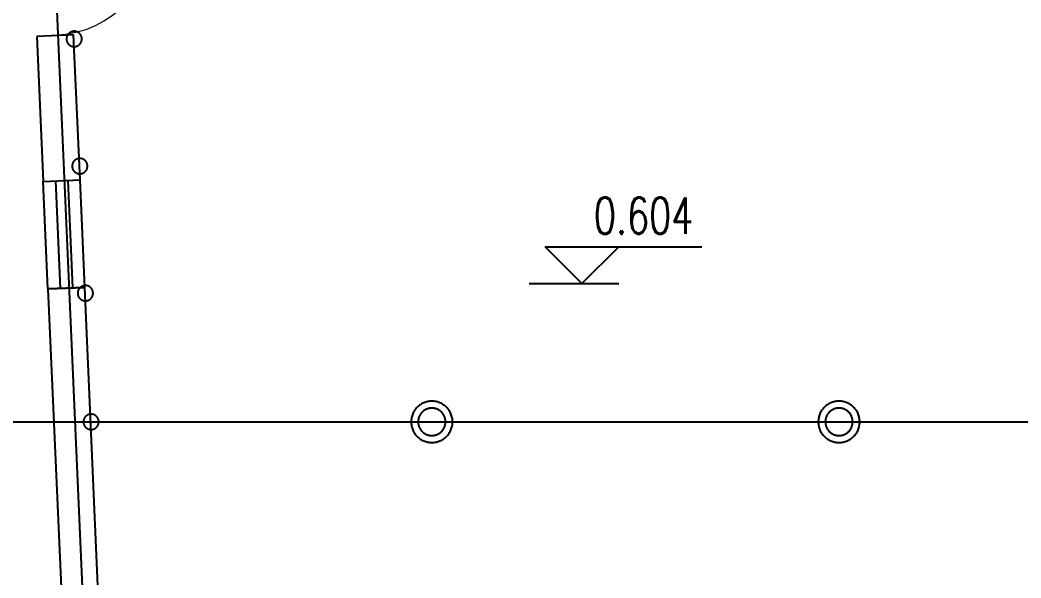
# Model space of a CAD drawing. Extents: x -20250 to 331240, y -699 to 63168.
# Drawn here: x 67731 to 75882, y 45519 to 50067 of the extents above; entities that cross this region are included whole.
import ezdxf

# ---------------------------------------------------------------- set-up
doc = ezdxf.new("R2010")
doc.units = 0
doc.header["$LTSCALE"] = 1000
doc.header["$MEASUREMENT"] = 0
for name, color, linetype in [('DIM_ELEV', 3, 'Continuous'), ('DOTE', 1, 'Continuous'), ('PUB_TEXT', 7, 'Continuous'), ('WALL', 9, 'Continuous'), ('WINDOW', 4, 'Continuous'), ('柱子', 9, 'Continuous')]:
    doc.layers.add(name, color=color, linetype=linetype)
doc.styles.add('_TCH_DIM', font='SIMPLEX', dxfattribs={"bigfont": 'GBCBIG'})

# ---------------------------------------------------------------- blocks, each defined once
blk = doc.blocks.new('$TCHSYS$WIN2D')
for p, q in [((-0.5, 0.5), (0.5, 0.5)), ((-0.5, 0.5), (-0.5, -0.5)), ((0.5, 0.5), (0.5, -0.5)), ((0.5, 0.1667), (-0.5, 0.1667)), ((0.5, -0.1667), (-0.5, -0.1667)), ((-0.5, -0.5), (0.5, -0.5))]:
    blk.add_line(p, q)
blk = doc.blocks.new('$DorLib2D$00000001')
for p, q in [((0.45, 0.975), (0.5, 0.975)), ((0.45, 0), (0.45, 0.975)), ((0.5, 0), (0.5, 0.975)), ((0.5, 0), (0.45, 0))]:
    blk.add_line(p, q)
at = {"lineweight": 13}
blk.add_arc((0.475, 0), 0.975, 91.46928, 180, dxfattribs=at)

msp = doc.modelspace()

# ---------------------------------------------------------------- linework, layer by layer
at = {"layer": 'DIM_ELEV'}
for p, q in [((72306.6, 47918.9), (72006.6, 48218.9)), ((72006.6, 48218.9), (73284.1, 48218.9)), ((72306.6, 47918.9), (72606.6, 48218.9)), ((71878.3, 47918.9), (72606.6, 47918.9))]:
    msp.add_line(p, q, dxfattribs=at)
at = {"layer": 'DOTE'}
for p, q in [((68761.4, 33644.6), (67909.9, 52956.3)), ((66523.2, 46791.6, 0), (78479.6, 46791.6, 0))]:
    msp.add_line(p, q, dxfattribs=at)
at = {"layer": 'WALL'}
for p, q in [((68167.8, 49946), (67868.1, 49932.8)), ((67868.1, 49932.8), (67920.2, 48750.3)), ((68219.9, 48763.5), (68167.8, 49946)), ((67920.2, 48750.3), (68219.9, 48763.5)), ((68258.5, 47887.7), (67958.8, 47874.5)), ((67958.8, 47874.5), (68071.6, 45316.8)), ((68371.3, 45330), (68258.5, 47887.7))]:
    msp.add_line(p, q, dxfattribs=at)
at = {"layer": '柱子'}
for points in [[(68234.7, 49912.3), (68234.6, 49915.5), (68234.4, 49918.7), (68234, 49921.8), (68233.4, 49924.9), (68232.7, 49927.9), (68231.9, 49930.9), (68230.9, 49933.8), (68229.8, 49936.7), (68228.5, 49939.4), (68227.2, 49942.1), (68225.6, 49944.7), (68224, 49947.3), (68222.3, 49949.7), (68220.4, 49952.1), (68218.4, 49954.4), (68216.4, 49956.5), (68214.2, 49958.6), (68211.9, 49960.6), (68209.6, 49962.4), (68207.1, 49964.2), (68204.6, 49965.8), (68202, 49967.3), (68199.3, 49968.7), (68196.5, 49969.9), (68193.7, 49971.1), (68190.8, 49972.1), (68187.8, 49972.9), (68184.8, 49973.6), (68181.7, 49974.2), (68178.6, 49974.5), (68175.4, 49974.8), (68172.2, 49974.9), (68169, 49974.8), (68165.8, 49974.5), (68162.6, 49974.2), (68159.6, 49973.6), (68156.5, 49972.9), (68153.6, 49972.1), (68150.7, 49971.1), (68147.8, 49969.9), (68145.1, 49968.7), (68142.4, 49967.3), (68139.7, 49965.8), (68137.2, 49964.2), (68134.8, 49962.4), (68132.4, 49960.6), (68130.1, 49958.6), (68128, 49956.5), (68125.9, 49954.4), (68123.9, 49952.1), (68122.1, 49949.7), (68120.3, 49947.3), (68118.7, 49944.7), (68117.2, 49942.1), (68115.8, 49939.4), (68114.5, 49936.7), (68113.4, 49933.8), (68112.4, 49930.9), (68111.6, 49927.9), (68110.9, 49924.9), (68110.3, 49921.8), (68109.9, 49918.7), (68109.7, 49915.5), (68109.6, 49912.3), (68109.7, 49909.1), (68109.9, 49905.9), (68110.3, 49902.8), (68110.9, 49899.7), (68111.6, 49896.7), (68112.4, 49893.7), (68113.4, 49890.8), (68114.5, 49888), (68115.8, 49885.2), (68117.2, 49882.5), (68118.7, 49879.9), (68120.3, 49877.4), (68122.1, 49874.9), (68123.9, 49872.6), (68125.9, 49870.3), (68128, 49868.1), (68130.1, 49866), (68132.4, 49864.1), (68134.8, 49862.2), (68137.2, 49860.5), (68139.7, 49858.8), (68142.4, 49857.3), (68145.1, 49856), (68147.8, 49854.7), (68150.7, 49853.6), (68153.6, 49852.6), (68156.5, 49851.7), (68159.6, 49851.1), (68162.6, 49850.5), (68165.8, 49850.1), (68169, 49849.9), (68172.2, 49849.8), (68175.4, 49849.9), (68178.6, 49850.1), (68181.7, 49850.5), (68184.8, 49851.1), (68187.8, 49851.7), (68190.8, 49852.6), (68193.7, 49853.6), (68196.5, 49854.7), (68199.3, 49856), (68202, 49857.3), (68204.6, 49858.8), (68207.1, 49860.5), (68209.6, 49862.2), (68211.9, 49864.1), (68214.2, 49866), (68216.4, 49868.1), (68218.4, 49870.3), (68220.4, 49872.6), (68222.3, 49874.9), (68224, 49877.4), (68225.6, 49879.9), (68227.2, 49882.5), (68228.5, 49885.2), (68229.8, 49888), (68230.9, 49890.8), (68231.9, 49893.7), (68232.7, 49896.7), (68233.4, 49899.7), (68234, 49902.8), (68234.4, 49905.9), (68234.6, 49909.1)], [(68280.4, 48876.1), (68280.3, 48879.2), (68280.1, 48882.4), (68279.7, 48885.6), (68279.1, 48888.7), (68278.4, 48891.7), (68277.6, 48894.6), (68276.6, 48897.5), (68275.5, 48900.4), (68274.2, 48903.2), (68272.8, 48905.8), (68271.3, 48908.5), (68269.7, 48911), (68268, 48913.5), (68266.1, 48915.8), (68264.1, 48918.1), (68262.1, 48920.2), (68259.9, 48922.3), (68257.6, 48924.3), (68255.3, 48926.2), (68252.8, 48927.9), (68250.3, 48929.5), (68247.7, 48931), (68245, 48932.4), (68242.2, 48933.7), (68239.4, 48934.8), (68236.4, 48935.8), (68233.5, 48936.6), (68230.5, 48937.3), (68227.4, 48937.9), (68224.2, 48938.3), (68221.1, 48938.5), (68217.9, 48938.6), (68214.6, 48938.5), (68211.5, 48938.3), (68208.3, 48937.9), (68205.3, 48937.3), (68202.2, 48936.6), (68199.3, 48935.8), (68196.4, 48934.8), (68193.5, 48933.7), (68190.8, 48932.4), (68188.1, 48931), (68185.4, 48929.5), (68182.9, 48927.9), (68180.5, 48926.2), (68178.1, 48924.3), (68175.8, 48922.3), (68173.6, 48920.2), (68171.6, 48918.1), (68169.6, 48915.8), (68167.8, 48913.5), (68166, 48911), (68164.4, 48908.5), (68162.9, 48905.8), (68161.5, 48903.2), (68160.2, 48900.4), (68159.1, 48897.5), (68158.1, 48894.6), (68157.3, 48891.7), (68156.6, 48888.7), (68156, 48885.6), (68155.6, 48882.4), (68155.4, 48879.2), (68155.3, 48876.1), (68155.4, 48872.8), (68155.6, 48869.7), (68156, 48866.5), (68156.6, 48863.5), (68157.3, 48860.4), (68158.1, 48857.5), (68159.1, 48854.6), (68160.2, 48851.7), (68161.5, 48848.9), (68162.9, 48846.2), (68164.4, 48843.6), (68166, 48841.1), (68167.8, 48838.7), (68169.6, 48836.3), (68171.6, 48834), (68173.6, 48831.8), (68175.8, 48829.8), (68178.1, 48827.8), (68180.5, 48825.9), (68182.9, 48824.2), (68185.4, 48822.6), (68188.1, 48821.1), (68190.8, 48819.7), (68193.5, 48818.4), (68196.4, 48817.3), (68199.3, 48816.3), (68202.2, 48815.5), (68205.3, 48814.8), (68208.3, 48814.2), (68211.5, 48813.8), (68214.6, 48813.6), (68217.9, 48813.5), (68221.1, 48813.6), (68224.2, 48813.8), (68227.4, 48814.2), (68230.5, 48814.8), (68233.5, 48815.5), (68236.4, 48816.3), (68239.4, 48817.3), (68242.2, 48818.4), (68245, 48819.7), (68247.7, 48821.1), (68250.3, 48822.6), (68252.8, 48824.2), (68255.3, 48825.9), (68257.6, 48827.8), (68259.9, 48829.8), (68262.1, 48831.8), (68264.1, 48834), (68266.1, 48836.3), (68268, 48838.7), (68269.7, 48841.1), (68271.3, 48843.6), (68272.8, 48846.2), (68274.2, 48848.9), (68275.5, 48851.7), (68276.6, 48854.6), (68277.6, 48857.5), (68278.4, 48860.4), (68279.1, 48863.5), (68279.7, 48866.5), (68280.1, 48869.7), (68280.3, 48872.8)], [(68326.1, 47840.2), (68326, 47843.5), (68325.7, 47846.7), (68325.3, 47849.8), (68324.8, 47852.8), (68324.1, 47855.9), (68323.3, 47858.8), (68322.3, 47861.7), (68321.2, 47864.6), (68319.9, 47867.4), (68318.5, 47870.1), (68317, 47872.7), (68315.4, 47875.2), (68313.6, 47877.7), (68311.8, 47880), (68309.8, 47882.3), (68307.7, 47884.5), (68305.6, 47886.5), (68303.3, 47888.5), (68300.9, 47890.4), (68298.5, 47892.1), (68295.9, 47893.7), (68293.3, 47895.2), (68290.6, 47896.6), (68287.9, 47897.9), (68285, 47899), (68282.1, 47900), (68279.1, 47900.8), (68276.1, 47901.5), (68273, 47902.1), (68269.9, 47902.5), (68266.7, 47902.7), (68263.5, 47902.8), (68260.3, 47902.7), (68257.1, 47902.5), (68254, 47902.1), (68250.9, 47901.5), (68247.9, 47900.8), (68244.9, 47900), (68242, 47899), (68239.2, 47897.9), (68236.4, 47896.6), (68233.7, 47895.2), (68231.1, 47893.7), (68228.6, 47892.1), (68226.1, 47890.4), (68223.8, 47888.5), (68221.5, 47886.5), (68219.3, 47884.5), (68217.2, 47882.3), (68215.3, 47880), (68213.4, 47877.7), (68211.7, 47875.2), (68210.1, 47872.7), (68208.5, 47870.1), (68207.2, 47867.4), (68205.9, 47864.6), (68204.8, 47861.7), (68203.8, 47858.8), (68203, 47855.9), (68202.3, 47852.8), (68201.7, 47849.8), (68201.3, 47846.7), (68201.1, 47843.5), (68201, 47840.2), (68201.1, 47837.1), (68201.3, 47833.9), (68201.7, 47830.7), (68202.3, 47827.7), (68203, 47824.7), (68203.8, 47821.7), (68204.8, 47818.8), (68205.9, 47815.9), (68207.2, 47813.2), (68208.5, 47810.5), (68210.1, 47807.8), (68211.7, 47805.3), (68213.4, 47802.8), (68215.3, 47800.5), (68217.2, 47798.2), (68219.3, 47796.1), (68221.5, 47794), (68223.8, 47792), (68226.1, 47790.2), (68228.6, 47788.4), (68231.1, 47786.8), (68233.7, 47785.3), (68236.4, 47783.9), (68239.2, 47782.7), (68242, 47781.5), (68244.9, 47780.5), (68247.9, 47779.7), (68250.9, 47779), (68254, 47778.4), (68257.1, 47778), (68260.3, 47777.8), (68263.5, 47777.7), (68266.7, 47777.8), (68269.9, 47778), (68273, 47778.4), (68276.1, 47779), (68279.1, 47779.7), (68282.1, 47780.5), (68285, 47781.5), (68287.9, 47782.7), (68290.6, 47783.9), (68293.3, 47785.3), (68295.9, 47786.8), (68298.5, 47788.4), (68300.9, 47790.2), (68303.3, 47792), (68305.6, 47794), (68307.7, 47796.1), (68309.8, 47798.2), (68311.8, 47800.5), (68313.6, 47802.8), (68315.4, 47805.3), (68317, 47807.8), (68318.5, 47810.5), (68319.9, 47813.2), (68321.2, 47815.9), (68322.3, 47818.8), (68323.3, 47821.7), (68324.1, 47824.7), (68324.8, 47827.7), (68325.3, 47830.7), (68325.7, 47833.9), (68326, 47837.1)], [(71253.5, 46791.6), (71253.3, 46800.3), (71252.6, 46808.8), (71251.5, 46817.3), (71250.1, 46825.6), (71248.2, 46833.7), (71245.9, 46841.7), (71243.2, 46849.6), (71240.2, 46857.2), (71236.8, 46864.7), (71233.1, 46872), (71229, 46879.1), (71224.6, 46885.9), (71219.9, 46892.6), (71214.9, 46898.9), (71209.6, 46905.1), (71204, 46910.9), (71198.1, 46916.5), (71192, 46921.8), (71185.6, 46926.8), (71179, 46931.5), (71172.2, 46935.9), (71165.1, 46940), (71157.8, 46943.7), (71150.4, 46947.1), (71142.7, 46950.1), (71134.9, 46952.8), (71126.8, 46955.1), (71118.7, 46957), (71110.4, 46958.4), (71101.9, 46959.5), (71093.4, 46960.2), (71084.7, 46960.4), (71076, 46960.2), (71067.4, 46959.5), (71059, 46958.4), (71050.7, 46957), (71042.5, 46955.1), (71034.5, 46952.8), (71026.7, 46950.1), (71019, 46947.1), (71011.5, 46943.7), (71004.3, 46940), (70997.2, 46935.9), (70990.4, 46931.5), (70983.7, 46926.8), (70977.4, 46921.8), (70971.2, 46916.5), (70965.4, 46910.9), (70959.8, 46905.1), (70954.5, 46898.9), (70949.5, 46892.6), (70944.7, 46885.9), (70940.4, 46879.1), (70936.3, 46872), (70932.6, 46864.7), (70929.2, 46857.2), (70926.1, 46849.6), (70923.5, 46841.7), (70921.2, 46833.7), (70919.3, 46825.6), (70917.8, 46817.3), (70916.8, 46808.8), (70916.1, 46800.3), (70915.9, 46791.6), (70916.1, 46782.9), (70916.8, 46774.3), (70917.8, 46765.9), (70919.3, 46757.6), (70921.2, 46749.4), (70923.5, 46741.4), (70926.1, 46733.6), (70929.2, 46725.9), (70932.6, 46718.4), (70936.3, 46711.2), (70940.4, 46704.1), (70944.7, 46697.2), (70949.5, 46690.6), (70954.5, 46684.2), (70959.8, 46678.1), (70965.4, 46672.3), (70971.2, 46666.7), (70977.4, 46661.4), (70983.7, 46656.3), (70990.4, 46651.7), (70997.2, 46647.2), (71004.3, 46643.2), (71011.5, 46639.5), (71019, 46636.1), (71026.7, 46633.1), (71034.5, 46630.4), (71042.5, 46628.1), (71050.7, 46626.2), (71059, 46624.7), (71067.4, 46623.7), (71076, 46623), (71084.7, 46622.8), (71093.4, 46623), (71101.9, 46623.7), (71110.4, 46624.7), (71118.7, 46626.2), (71126.8, 46628.1), (71134.9, 46630.4), (71142.7, 46633.1), (71150.4, 46636.1), (71157.8, 46639.5), (71165.1, 46643.2), (71172.2, 46647.2), (71179, 46651.7), (71185.6, 46656.3), (71192, 46661.4), (71198.1, 46666.7), (71204, 46672.3), (71209.6, 46678.1), (71214.9, 46684.2), (71219.9, 46690.6), (71224.6, 46697.2), (71229, 46704.1), (71233.1, 46711.2), (71236.8, 46718.4), (71240.2, 46725.9), (71243.2, 46733.6), (71245.9, 46741.4), (71248.2, 46749.4), (71250.1, 46757.6), (71251.5, 46765.9), (71252.6, 46774.3), (71253.3, 46782.9)], [(74568.8, 46791.6), (74568.6, 46800.3), (74567.9, 46808.8), (74566.9, 46817.3), (74565.4, 46825.6), (74563.5, 46833.7), (74561.2, 46841.7), (74558.6, 46849.6), (74555.5, 46857.2), (74552.2, 46864.7), (74548.4, 46872), (74544.4, 46879.1), (74540, 46885.9), (74535.3, 46892.6), (74530.2, 46898.9), (74524.9, 46905.1), (74519.3, 46910.9), (74513.5, 46916.5), (74507.4, 46921.8), (74501, 46926.8), (74494.4, 46931.5), (74487.5, 46935.9), (74480.4, 46940), (74473.2, 46943.7), (74465.7, 46947.1), (74458, 46950.1), (74450.2, 46952.8), (74442.2, 46955.1), (74434, 46957), (74425.7, 46958.4), (74417.3, 46959.5), (74408.7, 46960.2), (74400, 46960.4), (74391.3, 46960.2), (74382.8, 46959.5), (74374.3, 46958.4), (74366, 46957), (74357.9, 46955.1), (74349.9, 46952.8), (74342, 46950.1), (74334.4, 46947.1), (74326.9, 46943.7), (74319.6, 46940), (74312.5, 46935.9), (74305.7, 46931.5), (74299.1, 46926.8), (74292.7, 46921.8), (74286.6, 46916.5), (74280.7, 46910.9), (74275.1, 46905.1), (74269.8, 46898.9), (74264.8, 46892.6), (74260.1, 46885.9), (74255.7, 46879.1), (74251.6, 46872), (74247.9, 46864.7), (74244.5, 46857.2), (74241.5, 46849.6), (74238.8, 46841.7), (74236.6, 46833.7), (74234.7, 46825.6), (74233.2, 46817.3), (74232.1, 46808.8), (74231.5, 46800.3), (74231.2, 46791.6), (74231.5, 46782.9), (74232.1, 46774.3), (74233.2, 46765.9), (74234.7, 46757.6), (74236.6, 46749.4), (74238.8, 46741.4), (74241.5, 46733.6), (74244.5, 46725.9), (74247.9, 46718.5), (74251.6, 46711.2), (74255.7, 46704.1), (74260.1, 46697.2), (74264.8, 46690.6), (74269.8, 46684.2), (74275.1, 46678.1), (74280.7, 46672.3), (74286.6, 46666.7), (74292.7, 46661.4), (74299.1, 46656.4), (74305.7, 46651.7), (74312.5, 46647.2), (74319.6, 46643.2), (74326.9, 46639.5), (74334.4, 46636.1), (74342, 46633.1), (74349.9, 46630.4), (74357.9, 46628.1), (74366, 46626.2), (74374.3, 46624.7), (74382.8, 46623.7), (74391.3, 46623), (74400, 46622.8), (74408.7, 46623), (74417.3, 46623.7), (74425.7, 46624.7), (74434, 46626.2), (74442.2, 46628.1), (74450.2, 46630.4), (74458, 46633.1), (74465.7, 46636.1), (74473.2, 46639.5), (74480.4, 46643.2), (74487.5, 46647.2), (74494.4, 46651.7), (74501, 46656.4), (74507.4, 46661.4), (74513.5, 46666.7), (74519.3, 46672.3), (74524.9, 46678.1), (74530.2, 46684.2), (74535.3, 46690.7), (74540, 46697.2), (74544.4, 46704.1), (74548.4, 46711.2), (74552.2, 46718.5), (74555.5, 46725.9), (74558.6, 46733.6), (74561.2, 46741.4), (74563.5, 46749.4), (74565.4, 46757.6), (74566.9, 46765.9), (74567.9, 46774.3), (74568.6, 46782.9)], [(71196.5, 46791.6), (71196.3, 46797.3), (71195.9, 46803), (71195.2, 46808.6), (71194.2, 46814.1), (71192.9, 46819.5), (71191.4, 46824.8), (71189.7, 46830), (71187.7, 46835.1), (71185.4, 46840), (71183, 46844.8), (71180.3, 46849.5), (71177.4, 46854.1), (71174.2, 46858.4), (71170.9, 46862.7), (71167.4, 46866.7), (71163.7, 46870.6), (71159.8, 46874.3), (71155.8, 46877.8), (71151.5, 46881.2), (71147.2, 46884.2), (71142.6, 46887.2), (71137.9, 46889.9), (71133.1, 46892.3), (71128.2, 46894.6), (71123.1, 46896.6), (71117.9, 46898.3), (71112.6, 46899.8), (71107.2, 46901.1), (71101.7, 46902.1), (71096.1, 46902.8), (71090.4, 46903.2), (71084.7, 46903.4), (71078.9, 46903.2), (71073.3, 46902.8), (71067.7, 46902.1), (71062.2, 46901.1), (71056.8, 46899.8), (71051.5, 46898.3), (71046.3, 46896.6), (71041.2, 46894.6), (71036.3, 46892.3), (71031.4, 46889.9), (71026.8, 46887.2), (71022.2, 46884.2), (71017.8, 46881.2), (71013.6, 46877.8), (71009.6, 46874.3), (71005.7, 46870.6), (71002, 46866.7), (70998.5, 46862.7), (70995.1, 46858.4), (70992, 46854.1), (70989.1, 46849.5), (70986.4, 46844.8), (70983.9, 46840), (70981.7, 46835.1), (70979.7, 46830), (70977.9, 46824.8), (70976.4, 46819.5), (70975.2, 46814.1), (70974.2, 46808.6), (70973.5, 46803), (70973.1, 46797.3), (70972.9, 46791.6), (70973.1, 46785.8), (70973.5, 46780.2), (70974.2, 46774.6), (70975.2, 46769.1), (70976.4, 46763.7), (70977.9, 46758.4), (70979.7, 46753.2), (70981.7, 46748.1), (70983.9, 46743.2), (70986.4, 46738.3), (70989.1, 46733.7), (70992, 46729.1), (70995.1, 46724.7), (70998.5, 46720.5), (71002, 46716.5), (71005.7, 46712.6), (71009.6, 46708.9), (71013.6, 46705.4), (71017.8, 46702), (71022.2, 46698.9), (71026.8, 46696), (71031.4, 46693.3), (71036.3, 46690.8), (71041.2, 46688.6), (71046.3, 46686.6), (71051.5, 46684.8), (71056.8, 46683.3), (71062.2, 46682.1), (71067.7, 46681.1), (71073.3, 46680.4), (71078.9, 46680), (71084.7, 46679.8), (71090.4, 46680), (71096.1, 46680.4), (71101.7, 46681.1), (71107.2, 46682.1), (71112.6, 46683.3), (71117.9, 46684.8), (71123.1, 46686.6), (71128.2, 46688.6), (71133.1, 46690.8), (71137.9, 46693.3), (71142.6, 46696), (71147.2, 46698.9), (71151.5, 46702), (71155.8, 46705.4), (71159.8, 46708.9), (71163.7, 46712.6), (71167.4, 46716.5), (71170.9, 46720.5), (71174.2, 46724.7), (71177.4, 46729.1), (71180.3, 46733.7), (71183, 46738.3), (71185.4, 46743.2), (71187.7, 46748.1), (71189.7, 46753.2), (71191.4, 46758.4), (71192.9, 46763.7), (71194.2, 46769.1), (71195.2, 46774.6), (71195.9, 46780.2), (71196.3, 46785.8)], [(74511.8, 46791.6), (74511.7, 46797.3), (74511.2, 46803), (74510.5, 46808.6), (74509.5, 46814.1), (74508.3, 46819.5), (74506.8, 46824.8), (74505, 46830), (74503, 46835.1), (74500.8, 46840), (74498.3, 46844.8), (74495.6, 46849.5), (74492.7, 46854.1), (74489.6, 46858.4), (74486.3, 46862.7), (74482.7, 46866.7), (74479, 46870.6), (74475.2, 46874.3), (74471.1, 46877.8), (74466.9, 46881.2), (74462.5, 46884.3), (74458, 46887.2), (74453.3, 46889.9), (74448.5, 46892.3), (74443.5, 46894.6), (74438.4, 46896.6), (74433.2, 46898.3), (74427.9, 46899.8), (74422.5, 46901.1), (74417, 46902.1), (74411.4, 46902.8), (74405.8, 46903.2), (74400, 46903.4), (74394.3, 46903.2), (74388.6, 46902.8), (74383, 46902.1), (74377.5, 46901.1), (74372.1, 46899.8), (74366.8, 46898.3), (74361.6, 46896.6), (74356.5, 46894.6), (74351.6, 46892.3), (74346.8, 46889.9), (74342.1, 46887.2), (74337.6, 46884.3), (74333.2, 46881.2), (74329, 46877.8), (74324.9, 46874.3), (74321, 46870.6), (74317.3, 46866.7), (74313.8, 46862.7), (74310.5, 46858.4), (74307.4, 46854.1), (74304.4, 46849.5), (74301.8, 46844.8), (74299.3, 46840), (74297, 46835.1), (74295, 46830), (74293.3, 46824.8), (74291.8, 46819.5), (74290.5, 46814.1), (74289.5, 46808.6), (74288.8, 46803), (74288.4, 46797.3), (74288.3, 46791.6), (74288.4, 46785.8), (74288.8, 46780.2), (74289.5, 46774.6), (74290.5, 46769.1), (74291.8, 46763.7), (74293.3, 46758.4), (74295, 46753.2), (74297, 46748.1), (74299.3, 46743.2), (74301.8, 46738.3), (74304.4, 46733.7), (74307.4, 46729.1), (74310.5, 46724.7), (74313.8, 46720.5), (74317.3, 46716.5), (74321, 46712.6), (74324.9, 46708.9), (74329, 46705.4), (74333.2, 46702), (74337.6, 46698.9), (74342.1, 46696), (74346.8, 46693.3), (74351.6, 46690.8), (74356.5, 46688.6), (74361.6, 46686.6), (74366.8, 46684.8), (74372.1, 46683.3), (74377.5, 46682.1), (74383, 46681.1), (74388.6, 46680.4), (74394.3, 46680), (74400, 46679.8), (74405.8, 46680), (74411.4, 46680.4), (74417, 46681.1), (74422.5, 46682.1), (74427.9, 46683.3), (74433.2, 46684.8), (74438.4, 46686.6), (74443.5, 46688.6), (74448.5, 46690.8), (74453.3, 46693.3), (74458, 46696), (74462.5, 46698.9), (74466.9, 46702), (74471.1, 46705.4), (74475.2, 46708.9), (74479, 46712.6), (74482.7, 46716.5), (74486.3, 46720.5), (74489.6, 46724.7), (74492.7, 46729.1), (74495.6, 46733.7), (74498.3, 46738.3), (74500.8, 46743.2), (74503, 46748.1), (74505, 46753.2), (74506.8, 46758.4), (74508.3, 46763.7), (74509.5, 46769.1), (74510.5, 46774.6), (74511.2, 46780.2), (74511.7, 46785.8)], [(68372.3, 46791.6), (68372.2, 46794.8), (68372, 46798), (68371.6, 46801.1), (68371, 46804.2), (68370.3, 46807.2), (68369.5, 46810.2), (68368.5, 46813.1), (68367.4, 46815.9), (68366.1, 46818.7), (68364.8, 46821.4), (68363.3, 46824), (68361.6, 46826.6), (68359.9, 46829), (68358, 46831.4), (68356.1, 46833.6), (68354, 46835.8), (68351.8, 46837.9), (68349.5, 46839.8), (68347.2, 46841.7), (68344.7, 46843.4), (68342.2, 46845.1), (68339.6, 46846.6), (68336.9, 46848), (68334.1, 46849.2), (68331.3, 46850.3), (68328.4, 46851.3), (68325.4, 46852.2), (68322.4, 46852.9), (68319.3, 46853.4), (68316.2, 46853.8), (68313, 46854.1), (68309.8, 46854.1), (68306.6, 46854.1), (68303.4, 46853.8), (68300.3, 46853.4), (68297.2, 46852.9), (68294.2, 46852.2), (68291.2, 46851.3), (68288.3, 46850.3), (68285.4, 46849.2), (68282.7, 46848), (68280, 46846.6), (68277.4, 46845.1), (68274.8, 46843.4), (68272.4, 46841.7), (68270, 46839.8), (68267.7, 46837.9), (68265.6, 46835.8), (68263.5, 46833.6), (68261.5, 46831.4), (68259.7, 46829), (68257.9, 46826.6), (68256.3, 46824), (68254.8, 46821.4), (68253.4, 46818.7), (68252.2, 46815.9), (68251, 46813.1), (68250, 46810.2), (68249.2, 46807.2), (68248.5, 46804.2), (68248, 46801.1), (68247.6, 46798), (68247.3, 46794.8), (68247.2, 46791.6), (68247.3, 46788.4), (68247.6, 46785.2), (68248, 46782.1), (68248.5, 46779), (68249.2, 46776), (68250, 46773), (68251, 46770.1), (68252.2, 46767.3), (68253.4, 46764.5), (68254.8, 46761.8), (68256.3, 46759.2), (68257.9, 46756.7), (68259.7, 46754.2), (68261.5, 46751.8), (68263.5, 46749.6), (68265.6, 46747.4), (68267.7, 46745.3), (68270, 46743.3), (68272.4, 46741.5), (68274.8, 46739.7), (68277.4, 46738.1), (68280, 46736.6), (68282.7, 46735.2), (68285.4, 46734), (68288.3, 46732.8), (68291.2, 46731.9), (68294.2, 46731), (68297.2, 46730.3), (68300.3, 46729.8), (68303.4, 46729.4), (68306.6, 46729.1), (68309.8, 46729.1), (68313, 46729.1), (68316.2, 46729.4), (68319.3, 46729.8), (68322.4, 46730.3), (68325.4, 46731), (68328.4, 46731.9), (68331.3, 46732.8), (68334.1, 46734), (68336.9, 46735.2), (68339.6, 46736.6), (68342.2, 46738.1), (68344.7, 46739.7), (68347.2, 46741.5), (68349.5, 46743.3), (68351.8, 46745.3), (68354, 46747.4), (68356.1, 46749.6), (68358, 46751.8), (68359.9, 46754.2), (68361.6, 46756.7), (68363.3, 46759.2), (68364.8, 46761.8), (68366.1, 46764.5), (68367.4, 46767.3), (68368.5, 46770.1), (68369.5, 46773), (68370.3, 46776), (68371, 46779), (68371.6, 46782.1), (68372, 46785.2), (68372.2, 46788.4)]]:
    msp.add_lwpolyline(points, close=True, dxfattribs=at)

# ---------------------------------------------------------------- block references
at = {"layer": 'WINDOW', "rotation": 272.5246988094024}
for name, p, xscale, yscale, zscale in [('$DorLib2D$00000001', (67998.6, 50377.5), -877.1145929087722, 877.1145929087722, -877.1145929087722), ('$TCHSYS$WIN2D', (68089.4, 48319), -876.6623646377881, -300, -876.6623646377881)]:
    msp.add_blockref(name, p, dxfattribs=dict(at, xscale=xscale, yscale=yscale, zscale=zscale))

# ---------------------------------------------------------------- texts
at = {"layer": 'PUB_TEXT', "style": '_TCH_DIM', "width": 0.705882}
msp.add_text('0.604', height=297.5, dxfattribs=at).set_placement((72404.1, 48323.9))

doc.saveas('drawing.dxf')
